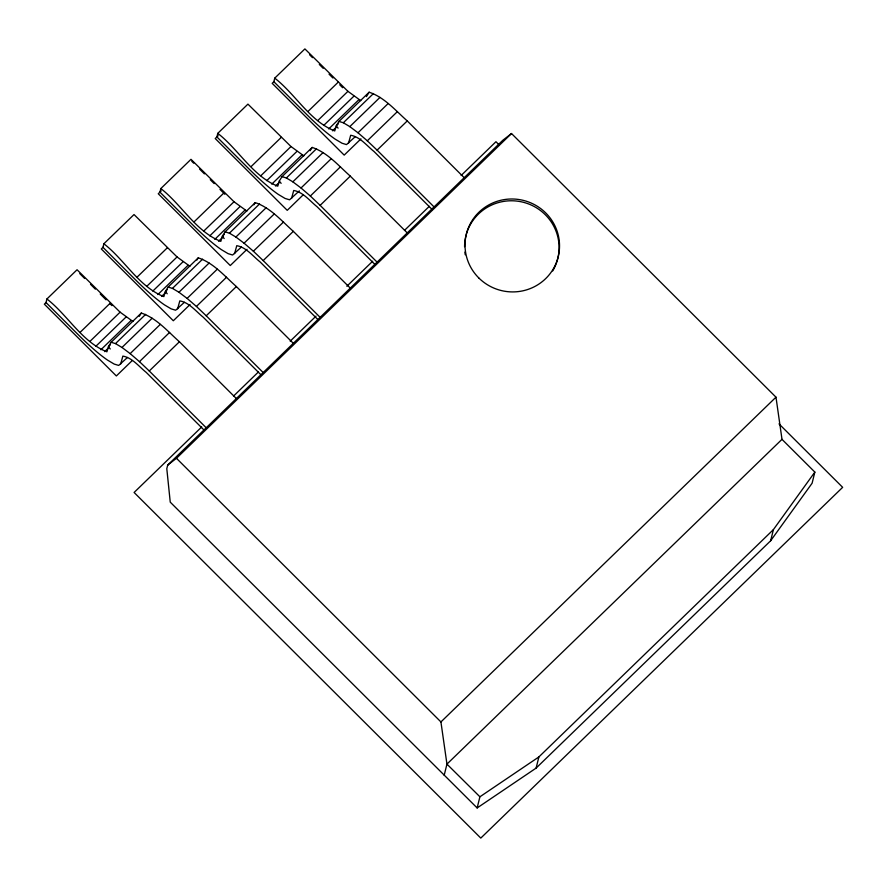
<?xml version="1.0" encoding="UTF-8"?>
<svg xmlns="http://www.w3.org/2000/svg" width="887" height="887" viewBox="0 0 887 887"><rect width="100%" height="100%" fill="white"/><g stroke="black" fill="none" stroke-linecap="round" stroke-linejoin="round"><path stroke-width="1.33" d="M132.928 321.482L120.1 312.169L77.058 269.759L46.911 298.986L46.024 302.556L79.353 335.807A55.005 9.114 45.9 0 0 107.515 360.089L114.201 364.08L118.692 365.433L127.484 357.472M189.885 266.266L177.056 256.953L134.026 214.543L103.868 243.77L102.981 247.34L136.31 280.591A55.005 9.114 45.9 0 0 164.472 304.873L171.158 308.864L175.648 310.228L184.441 302.256M246.852 211.062L234.013 201.748L190.982 159.327L160.824 188.565L159.948 192.135L193.277 225.387A55.005 9.114 45.9 0 0 221.428 249.668L228.114 253.66L232.605 255.012L241.408 247.052M303.809 155.846L290.98 146.532L247.939 104.123L217.781 133.349L216.905 136.92L250.234 170.171A55.005 9.114 45.9 0 0 278.385 194.453L285.082 198.444L289.572 199.808L299.34 190.893M167.687 465.11L166.8 468.68L170.249 502.153L477.151 807.946L536.114 768.098L770.648 540.76L812.093 483.249L814.854 472.095L782.001 439.353L775.981 397.176L511.511 133.527L502.729 140.346L167.687 465.11L176.458 458.291L511.511 133.527M360.765 100.63L347.937 91.328L304.895 48.907L274.748 78.145L273.861 81.704L307.19 114.966A55.005 9.114 45.9 0 0 335.341 139.248L342.038 143.239L346.529 144.592L355.321 136.62M444.187 775.271L446.948 764.095L440.928 721.94L176.458 458.291M477.151 807.946L479.911 796.792L538.875 756.944L773.409 529.606L814.854 472.095M536.114 768.098L538.875 756.944M770.648 540.76L773.409 529.606M120.676 364.069L122.849 356.097C132.385 357.76 138.993 366.63 146.244 372.407L204.365 430.372M177.633 308.853L179.806 300.893C189.341 302.556 195.949 311.415 203.212 317.202L261.321 375.157M234.589 253.649L236.762 245.677C246.298 247.34 252.906 256.21 260.168 261.987L318.278 319.952M291.557 198.433L293.719 190.472C303.254 192.135 309.862 200.994 317.125 206.782L375.234 264.736M348.513 143.228L350.687 135.256C360.222 136.92 366.83 145.79 374.081 151.566L432.202 209.532M407.244 232.904L350.287 176.125C338.512 165.703 327.503 152.52 312.18 147.419L282.022 176.646L279.305 181.037L277.775 186.17C252.972 176.458 238.381 149.227 217.781 133.349M236.363 398.54L179.418 341.761C167.632 331.328 156.622 318.156 141.299 313.044L111.141 342.282L108.436 346.673L106.906 351.806C82.092 342.083 67.512 314.863 46.911 298.986M139.27 316.349L141.299 313.044M293.331 343.324L236.374 286.545C224.588 276.123 213.579 262.94 198.256 257.84L168.109 287.066L165.392 291.468L163.862 296.591C139.048 286.878 124.468 259.647 103.868 243.77M196.903 260.035L198.256 257.84M350.287 288.12L293.331 231.341C281.545 220.907 270.535 207.735 255.223 202.624L225.065 231.862L222.349 236.252L220.819 241.375C196.016 231.662 181.425 204.442 160.824 188.565M253.859 204.83L255.223 202.624M310.14 150.712L312.18 147.419M464.2 177.699L407.255 120.92C395.469 110.487 384.459 97.315 369.136 92.204L338.978 121.441L336.262 125.832L334.743 130.954C309.929 121.242 295.338 94.022 274.748 78.145M366.42 96.605L369.136 92.204M46.324 302.267L44.35 304.174L116.352 375.955L132.119 360.676M103.28 247.052L101.306 248.97L173.309 320.75L190.062 304.507M161.223 190.893L158.263 193.754L230.276 265.535L247.029 249.302M218.18 135.678L215.231 138.538L287.233 210.33L302.999 195.04M274.161 81.427L272.187 83.334L344.189 155.114L360.942 138.882M80.24 332.215L110.398 302.988M137.208 277.01L167.355 247.772M194.164 221.794L224.311 192.568M251.121 166.579L281.279 137.352M308.077 111.374L338.235 82.147M89.942 341.395L120.1 312.169M146.909 286.191L177.056 256.953M203.866 230.975L234.013 201.748M260.822 175.759L290.98 146.532M317.779 120.554L347.937 91.328M95.874 346.263L126.032 317.036M152.841 291.058L182.988 261.82M209.798 235.842L239.956 206.616M266.754 180.638L296.912 151.4M323.711 125.422L353.869 96.195M100.896 349.766L131.054 320.529M157.853 294.551L188.011 265.324M214.809 239.346L244.967 210.108M271.777 184.13L301.924 154.903M328.733 128.925L358.88 99.688M110.376 344.788L108.436 346.673L110.254 348.99M167.333 289.572L165.392 291.468L167.222 293.774M224.3 234.368L222.349 236.252L224.178 238.57M338.213 123.947L336.262 125.832L338.091 128.149M104.655 351.651L108.547 347.881M161.611 296.435L166.479 291.723M218.579 241.231L223.435 236.519M275.535 186.015L279.427 182.245M332.492 130.81L336.384 127.041M111.141 342.282L115.498 343.591L145.656 314.364M168.109 287.066L172.455 288.386L202.613 259.159M225.065 231.862L229.411 233.17L259.569 203.943M282.022 176.646L286.379 177.965L316.526 148.739M338.978 121.441L343.336 122.75L373.482 93.523M115.498 343.591L121.985 347.46L152.132 318.233M172.455 288.386L178.941 292.255L209.099 263.029M229.411 233.17L235.898 237.04L266.056 207.813M286.379 177.965L292.854 181.835L323.012 152.597M343.336 122.75L349.811 126.619L379.969 97.393M121.985 347.46L130.156 353.614L160.303 324.387M178.941 292.255L187.113 298.409L217.271 269.182M235.898 237.04L244.069 243.193L274.227 213.967M292.854 181.835L301.026 187.989L331.184 158.762M349.811 126.619L357.993 132.773L388.14 103.546M130.156 353.614L139.459 361.641L169.617 332.414M187.113 298.409L196.415 306.436L226.573 277.199M244.069 243.193L253.372 251.221L283.53 221.994M301.026 187.989L310.339 196.016L340.486 166.778M357.993 132.773L367.296 140.8L397.443 111.574M139.459 361.641L149.26 370.988L179.418 341.761M196.415 306.436L206.216 315.783L236.374 286.545M253.372 251.221L263.184 260.567L293.331 231.341M310.339 196.016L320.14 205.363L350.287 176.125M367.296 140.8L377.097 150.147L407.255 120.92M201.704 426.946L134.103 492.473L480.798 838.093L842.65 487.34L778.997 423.875M233.514 396.112L258.361 372.019M290.182 341.185L316.027 316.127M346.839 286.257L372.684 261.199M404.505 230.365L429.352 206.283M461.162 175.449L495.955 141.72L498.893 144.648M440.928 721.94L775.981 397.176M782.001 439.331L446.948 764.117L479.911 796.792M309.585 54.739L312.501 57.644M319.309 64.441L323.201 68.321M329.044 74.142L332.935 78.023M339.743 84.808L342.67 87.713M377.097 150.147L434.053 206.926M320.14 205.363L377.086 262.131M191.769 161.279L193.721 163.219M199.553 169.04L204.42 173.885M210.263 179.706L214.155 183.587M219.987 189.408L224.855 194.264M263.184 260.567L320.129 317.346M206.216 315.783L263.173 372.551M79.797 273.639L84.664 278.485M90.507 284.306L95.375 289.162M100.231 294.007L106.074 299.828M109.966 303.709L111.917 305.649M149.26 370.988L206.216 427.767M279.305 181.037L281.135 183.354M466.207 234.7A47.31 46.412 13.9 0 1 530.027 204.52A47.31 46.412 13.9 0 1 552.701 270.934M465.265 254.791A47.31 46.412 13.9 0 1 464.866 252.096M464.566 246.708A47.31 46.412 13.9 0 1 465.875 235.997M478.769 277.93A47.31 46.412 13.9 0 0 557.89 257.995A47.31 46.412 13.9 0 0 500.157 200.44A47.31 46.412 13.9 0 0 478.769 277.93"/></g></svg>
